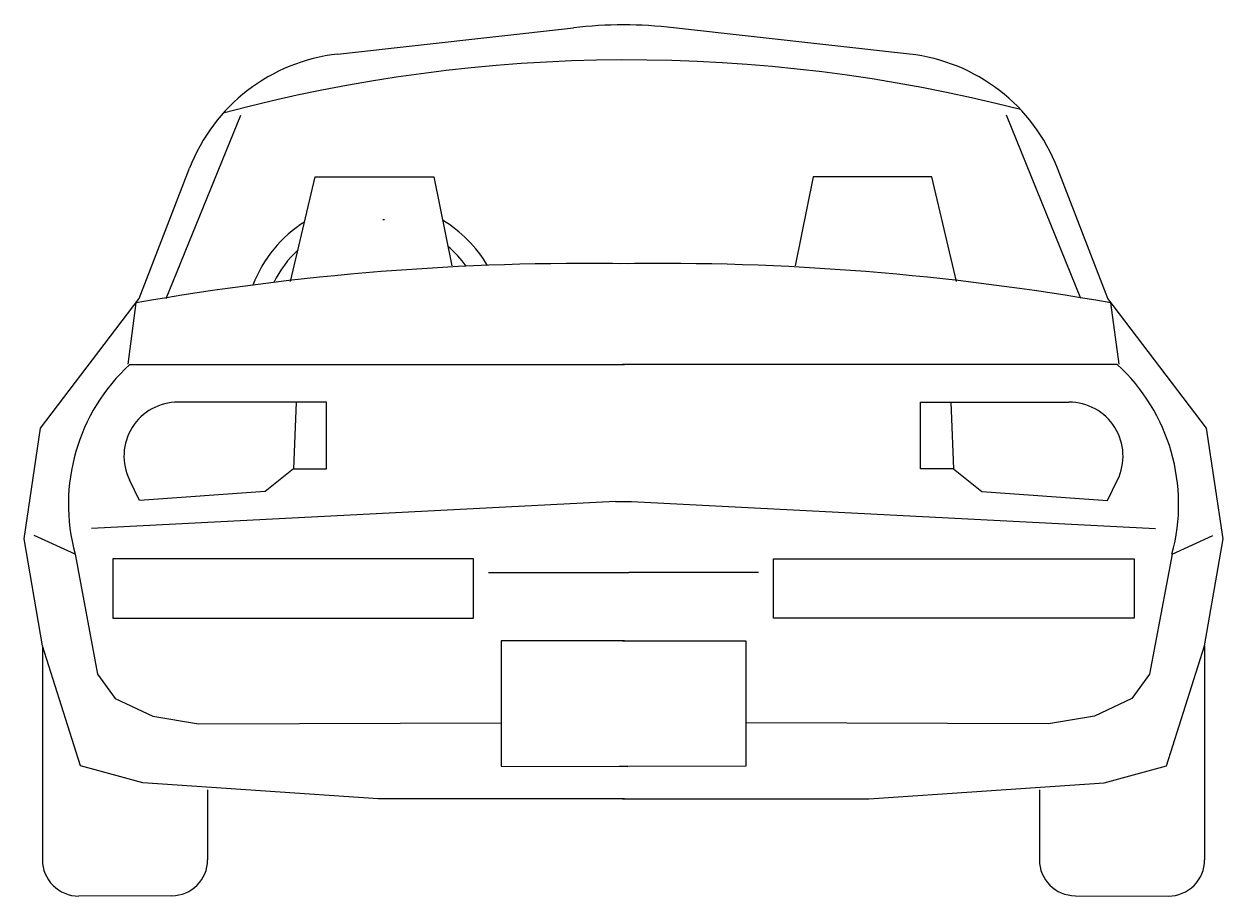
# Model space of a CAD drawing. Extents: x 60 to 233, y -163 to -37.
import ezdxf

# ---------------------------------------------------------------- set-up
doc = ezdxf.new("R2010")
doc.units = 0
doc.header["$MEASUREMENT"] = 0
doc.layers.get('0').update_dxf_attribs({"linetype": 'CONTINUOUS'})
doc.layers.add('VEICULOS', color=5, linetype='CONTINUOUS')

# ---------------------------------------------------------------- blocks, each defined once
blk = doc.blocks.new('CARRO3')
for p, q in [((-42.07, 121.63), (-8.01, 125.44)), ((40.53, 121.63), (6.47, 125.44)), ((-66.82, 86.29), (-56.07, 112.8)), ((65.28, 86.29), (54.53, 112.8)), ((-70.73, 86.29), (-63.46, 105.12)), ((69.19, 86.29), (61.93, 105.12)), ((-48.86, 88.78), (-45.3, 103.87)), ((-45.3, 103.87), (-28.16, 103.87)), ((-28.16, 103.87), (-25.57, 91.03)), ((26.62, 103.87), (24.03, 91.03)), ((43.76, 103.87), (26.62, 103.87)), ((47.32, 88.78), (43.76, 103.87)), ((-84.99, 67.57), (-70.73, 86.29)), ((-72.34, 76.81), (-71.18, 85.68)), ((83.45, 67.57), (69.19, 86.29)), ((70.81, 76.81), (69.64, 85.68)), ((-72.09, 76.77), (-0.61, 76.77)), ((70.55, 76.77), (-0.93, 76.77)), ((-48.05, 71.34), (-65.12, 71.34)), ((-48.05, 71.34), (-48.42, 61.68)), ((-43.67, 71.32), (-48.05, 71.34)), ((-43.67, 61.68), (-43.67, 71.32)), ((42.13, 71.32), (46.51, 71.34)), ((42.13, 61.68), (42.13, 71.32)), ((46.51, 71.34), (46.88, 61.68)), ((46.51, 71.34), (63.58, 71.34)), ((-87.37, 51.6), (-84.99, 67.57)), ((85.83, 51.6), (83.45, 67.57)), ((-48.42, 61.68), (-52.52, 58.43)), ((-48.42, 61.68), (-43.67, 61.68)), ((46.88, 61.68), (42.13, 61.68)), ((46.88, 61.68), (50.98, 58.43)), ((-70.7, 57.15), (-72.14, 60.1)), ((69.16, 57.15), (70.6, 60.1)), ((-52.52, 58.43), (-70.7, 57.15)), ((50.98, 58.43), (69.16, 57.15)), ((-1.92, 56.97), (-77.63, 53.09)), ((-1.92, 56.97), (0.39, 56.97)), ((0.39, 56.97), (76.09, 53.09)), ((-79.99, 49.37), (-85.92, 52.05)), ((78.46, 49.37), (84.38, 52.05)), ((-84.71, 36.12), (-87.37, 51.6)), ((83.17, 36.12), (85.83, 51.6)), ((-79.99, 49.37), (-76.75, 32.05)), ((-74.54, 48.7), (-74.54, 40.12)), ((-72.86, 48.7), (-74.54, 48.7)), ((-22.42, 48.7), (-72.86, 48.7)), ((-22.42, 40.12), (-22.42, 48.7)), ((20.88, 40.12), (20.88, 48.7)), ((20.88, 48.7), (71.32, 48.7)), ((71.32, 48.7), (73, 48.7)), ((73, 48.7), (73, 40.12)), ((78.46, 49.37), (75.21, 32.05)), ((-20.25, 46.72), (-1.55, 46.72)), ((-1.55, 46.72), (0.01, 46.72)), ((18.71, 46.72), (0.01, 46.72)), ((-74.54, 40.12), (-22.42, 40.12)), ((73, 40.12), (20.88, 40.12)), ((-0.61, 36.84), (-18.43, 36.84)), ((-18.43, 36.84), (-18.43, 18.72)), ((-0.93, 36.84), (16.89, 36.84)), ((16.89, 36.84), (16.89, 18.72)), ((-84.71, 36.12), (-84.71, 5.19)), ((-79.2, 18.79), (-84.71, 36.12)), ((77.66, 18.79), (83.17, 36.12)), ((83.17, 36.12), (83.17, 5.19)), ((-76.75, 32.05), (-74.18, 28.53)), ((75.21, 32.05), (72.64, 28.53)), ((-74.18, 28.53), (-68.78, 25.97)), ((72.64, 28.53), (67.24, 25.97)), ((-68.78, 25.97), (-62.16, 24.84)), ((-62.16, 24.84), (-18.43, 24.98)), ((60.62, 24.84), (16.89, 24.98)), ((67.24, 25.97), (60.62, 24.84)), ((-70.21, 16.34), (-79.2, 18.79)), ((-18.43, 18.72), (-0.13, 18.67)), ((16.89, 18.72), (-1.41, 18.67)), ((68.67, 16.34), (77.66, 18.79)), ((-36.22, 14.04), (-70.21, 16.34)), ((34.68, 14.04), (68.67, 16.34)), ((-60.84, 15.33), (-60.84, 5.23)), ((-0.61, 14.04), (-36.22, 14.04)), ((-0.93, 14.04), (34.68, 14.04)), ((59.31, 15.33), (59.31, 5.23)), ((-66.04, 0.02), (-79.49, -0.02)), ((64.5, 0.02), (77.95, -0.02))]:
    blk.add_line(p, q)
for centre, radius, start, end in [((-0.77, 60.76), 65.08, 83.6161, 96.3839), ((-39.17, 95.76), 26.03, 96.3839, 158.9087), ((37.64, 95.76), 26.03, 21.0913, 83.6161), ((-0.03, -106.25), 227.03, 75.5603, 104.9454), ((-36.68, 81.45), 18.9, 122.4491, 158.8894), ((-36.68, 81.45), 16.27, 85.1087, 86.0003), ((-36.68, 81.45), 18.9, 30.7149, 58.8305), ((-36.68, 81.45), 16.27, 35.8439, 49.5745), ((-36.68, 81.45), 16.27, 133.0296, 153.7604), ((-6.06, -283.06), 374.44, 89.0927, 100.0145), ((4.52, -283.06), 374.44, 79.9855, 90.9073), ((-53.56, 56.59), 27.4, 132.5443, 195.2659), ((52.02, 56.59), 27.4, 344.7341, 47.4557), ((-65.12, 63.53), 7.81, 90, 206.0179), ((63.58, 63.53), 7.81, 333.9821, 90), ((-66.05, 5.23), 5.21, 270.1507, 0), ((64.51, 5.23), 5.21, 180, 269.8493), ((-79.5, 5.19), 5.21, 180, 270.1507), ((77.96, 5.19), 5.21, 269.8493, 0)]:
    blk.add_arc(centre, radius, start, end)

msp = doc.modelspace()

# ---------------------------------------------------------------- block references
at = {"layer": 'VEICULOS'}
msp.add_blockref('CARRO3', (146.92, -162.99), dxfattribs=at)

doc.saveas('drawing.dxf')
